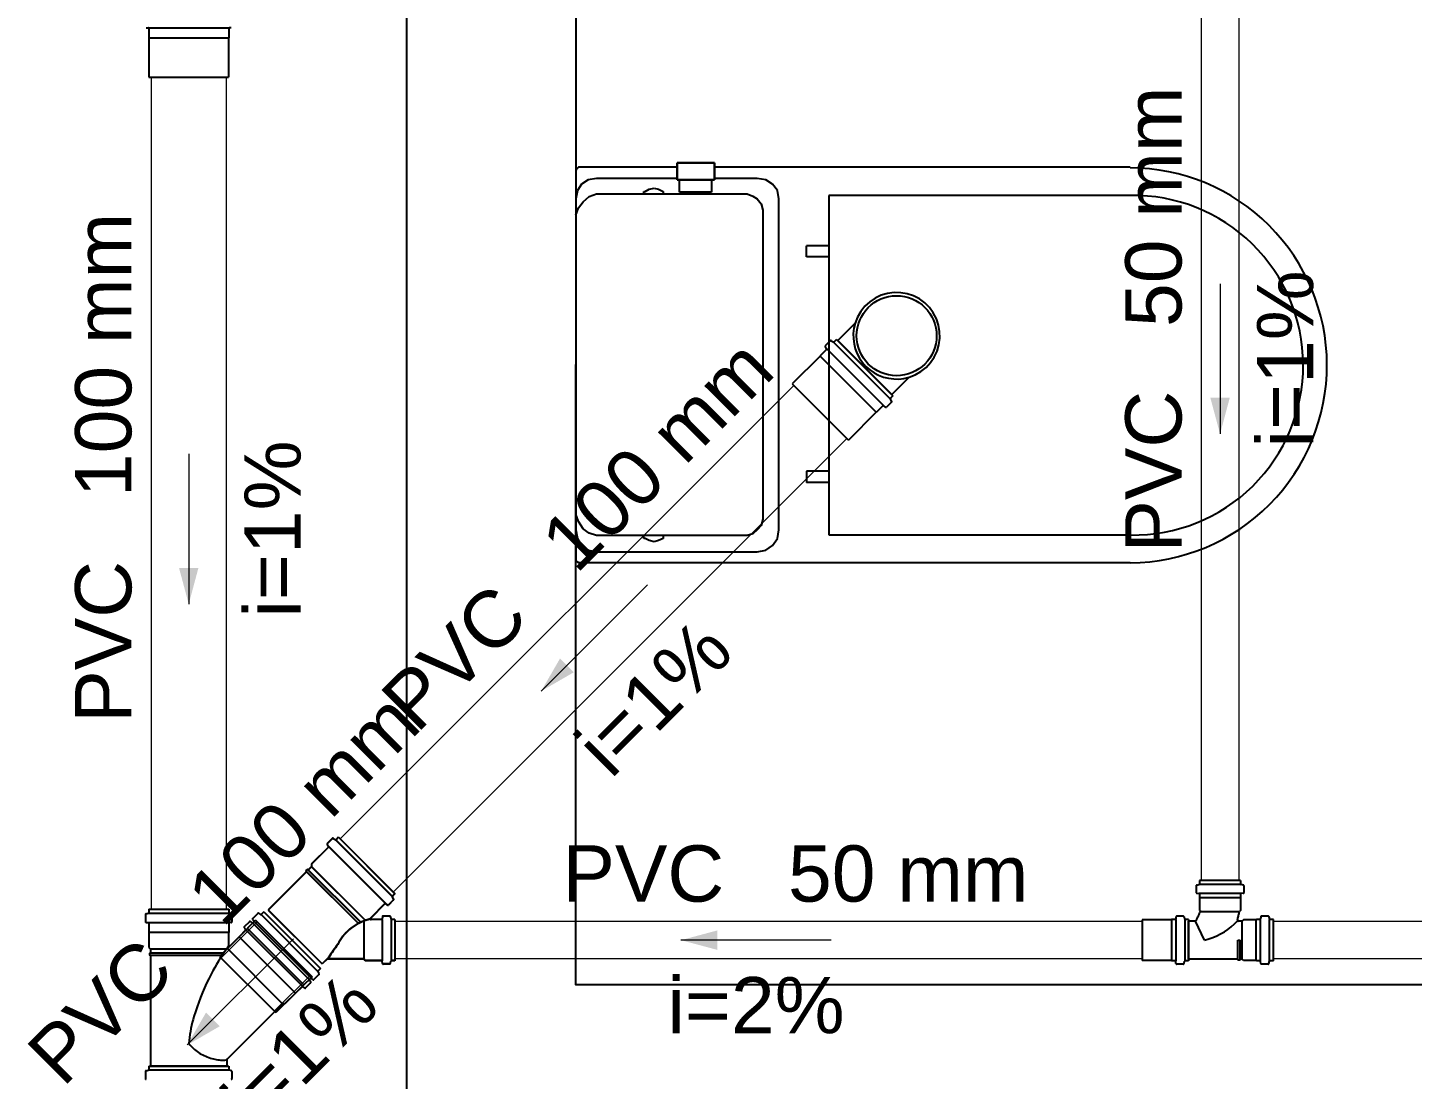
# Model space of a CAD drawing. Header units: millimetres. Extents: x -823 to -490, y -63 to 119.
# Drawn here: x -600.551 to -598.087, y 61.339 to 63.21 of the extents above; entities that cross this region are included whole.
import ezdxf

# ---------------------------------------------------------------- set-up
doc = ezdxf.new("R2010")
doc.units = ezdxf.units.MM
doc.header["$LTSCALE"] = 0.2
doc.header["$MEASUREMENT"] = 0
for name, color, linetype, lineweight in [('CV-Condutos', 1, 'Continuous', 5), ('CV-Sentido conduto', 9, 'Continuous', 5), ('CV-Textos conduto', 7, 'Continuous', 5), ('TQ-Condutos', 5, 'Continuous', 5), ('TQ-Sentido conduto', 9, 'Continuous', 5), ('TQ-Textos conduto', 7, 'Continuous', 5)]:
    doc.layers.add(name, color=color, linetype=linetype, lineweight=lineweight)
doc.layers.add('Simbolos', color=5, linetype='Continuous')
doc.layers.add('Simbolos_int', color=2, linetype='Continuous')
doc.styles.add('Arial', font='arial.ttf')

msp = doc.modelspace()

# ---------------------------------------------------------------- hatches: boundary and pattern name
at = {"layer": 'CV-Sentido conduto', "linetype": 'Continuous'}
msp.add_hatch(color=256, dxfattribs=at).paths.add_polyline_path([(-598.4294, 62.4869), (-598.4121, 62.5514), (-598.4467, 62.5514)])
at = {"layer": 'TQ-Sentido conduto', "linetype": 'Continuous'}
for points in [[(-600.2645, 62.1842), (-600.2472, 62.2487), (-600.2818, 62.2487)], [(-599.6373, 62.0294), (-599.5794, 62.0628), (-599.6039, 62.0873)], [(-599.3886, 61.5862), (-599.324, 61.5689), (-599.324, 61.6035)], [(-600.267, 61.3997), (-600.2091, 61.4331), (-600.2336, 61.4576)]]:
    msp.add_hatch(color=256, dxfattribs=at).paths.add_polyline_path(points)

# ---------------------------------------------------------------- linework, layer by layer
for p, q in [((-599.5739, 62.9594), (-599.5759, 62.9564)), ((-599.5759, 62.9564), (-599.5759, 62.9554)), ((-599.5759, 62.9554), (-599.5759, 62.9373)), ((-599.5709, 62.9614), (-599.5739, 62.9594)), ((-599.5689, 62.9614), (-599.5709, 62.9614)), ((-599.3953, 62.9614), (-599.5689, 62.9614)), ((-599.3953, 62.9694), (-599.3953, 62.9614)), ((-599.3291, 62.9694), (-599.3953, 62.9694)), ((-599.3953, 62.9614), (-599.3953, 62.9393)), ((-599.3291, 62.9614), (-599.3291, 62.9694)), ((-598.5896, 62.9614), (-599.3291, 62.9614)), ((-599.3291, 62.9393), (-599.3291, 62.9614)), ((-599.5759, 62.9373), (-599.5759, 62.6112)), ((-599.5658, 62.9313), (-599.5729, 62.9203)), ((-599.5538, 62.9393), (-599.5658, 62.9313)), ((-599.5388, 62.9413), (-599.5538, 62.9393)), ((-599.3953, 62.9413), (-599.5388, 62.9413)), ((-599.4454, 62.9223), (-599.4364, 62.9243)), ((-599.4364, 62.9243), (-599.4284, 62.9223)), ((-599.3953, 62.9393), (-599.3291, 62.9393)), ((-599.3913, 62.9173), (-599.3913, 62.9393)), ((-599.3341, 62.9393), (-599.3341, 62.9173)), ((-599.2528, 62.9413), (-599.3291, 62.9413)), ((-599.2378, 62.9393), (-599.2528, 62.9413)), ((-599.2257, 62.9313), (-599.2378, 62.9393)), ((-599.2167, 62.9203), (-599.2257, 62.9313)), ((-599.5729, 62.9203), (-599.5759, 62.9052)), ((-599.5709, 62.8892), (-599.5628, 62.9002)), ((-599.5628, 62.9002), (-599.5518, 62.9092)), ((-599.5518, 62.9092), (-599.5388, 62.9142)), ((-599.5388, 62.9142), (-599.2709, 62.9142)), ((-599.4545, 62.9183), (-599.4525, 62.9183)), ((-599.4545, 62.9173), (-599.4545, 62.9183)), ((-599.4545, 62.9142), (-599.4545, 62.9173)), ((-599.4525, 62.9183), (-599.4454, 62.9223)), ((-599.4284, 62.9223), (-599.4204, 62.9183)), ((-599.4204, 62.9183), (-599.4204, 62.9173)), ((-599.4204, 62.9173), (-599.4204, 62.9142)), ((-599.3341, 62.9173), (-599.3913, 62.9173)), ((-599.2709, 62.9142), (-599.2608, 62.9102)), ((-599.2608, 62.9102), (-599.2528, 62.9052)), ((-599.2528, 62.9052), (-599.2458, 62.8962)), ((-599.2147, 62.9052), (-599.2167, 62.9203)), ((-599.2147, 62.6112), (-599.2147, 62.9052)), ((-598.5896, 62.9112), (-599.1254, 62.9112)), ((-599.1254, 62.9112), (-599.1254, 62.3072)), ((-599.5759, 62.8761), (-599.5709, 62.8892)), ((-599.2458, 62.8962), (-599.2428, 62.8851)), ((-599.2428, 62.8851), (-599.2428, 62.6112)), ((-599.1254, 62.8219), (-599.1655, 62.8219)), ((-599.1655, 62.8019), (-599.1655, 62.8219)), ((-599.1254, 62.8019), (-599.1655, 62.8019)), ((-599.5759, 62.6112), (-599.5759, 62.2811)), ((-599.2428, 62.6112), (-599.2428, 62.3353)), ((-599.2147, 62.3163), (-599.2147, 62.6112)), ((-599.1655, 62.4206), (-599.1655, 62.4005)), ((-599.1254, 62.4206), (-599.1655, 62.4206)), ((-599.1254, 62.4005), (-599.1655, 62.4005)), ((-599.5709, 62.3313), (-599.5759, 62.3443)), ((-599.2428, 62.3353), (-599.2458, 62.3243)), ((-599.5759, 62.3163), (-599.5729, 62.3012)), ((-599.5628, 62.3183), (-599.5709, 62.3313)), ((-599.5518, 62.3102), (-599.5628, 62.3183)), ((-599.5388, 62.3062), (-599.5518, 62.3102)), ((-599.2608, 62.3092), (-599.2709, 62.3062)), ((-599.2528, 62.3163), (-599.2608, 62.3092)), ((-599.2458, 62.3243), (-599.2528, 62.3163)), ((-599.2167, 62.3012), (-599.2147, 62.3163)), ((-599.1254, 62.3072), (-598.5896, 62.3072)), ((-599.5729, 62.3012), (-599.5658, 62.2882)), ((-599.5658, 62.2882), (-599.5538, 62.2801)), ((-599.2709, 62.3062), (-599.5388, 62.3062)), ((-599.4545, 62.3022), (-599.4545, 62.3062)), ((-599.4545, 62.3012), (-599.4545, 62.3022)), ((-599.4525, 62.3012), (-599.4545, 62.3012)), ((-599.4454, 62.2972), (-599.4525, 62.3012)), ((-599.4364, 62.2952), (-599.4454, 62.2972)), ((-599.4284, 62.2972), (-599.4364, 62.2952)), ((-599.4204, 62.3012), (-599.4284, 62.2972)), ((-599.4204, 62.3062), (-599.4204, 62.3022)), ((-599.4204, 62.3022), (-599.4204, 62.3012)), ((-599.2378, 62.2801), (-599.2257, 62.2882)), ((-599.2257, 62.2882), (-599.2167, 62.3012)), ((-599.5759, 62.2811), (-599.5759, 62.2651)), ((-599.5759, 62.2651), (-599.5759, 62.2621)), ((-599.5759, 62.2621), (-599.5739, 62.2601)), ((-599.5739, 62.2601), (-599.5709, 62.2581)), ((-599.5709, 62.2581), (-599.5689, 62.2581)), ((-599.5689, 62.2581), (-598.5896, 62.2581)), ((-599.5538, 62.2801), (-599.5388, 62.2771)), ((-599.5388, 62.2771), (-599.2528, 62.2771)), ((-599.2528, 62.2771), (-599.2378, 62.2801))]:
    msp.add_line(p, q)
at = {"color": 7}
for p, q in [((-599.3953, 62.9614), (-599.3953, 62.9694)), ((-599.3953, 62.9694), (-599.3291, 62.9694)), ((-599.3953, 62.9393), (-599.3953, 62.9614)), ((-599.3291, 62.9694), (-599.3291, 62.9614)), ((-599.3291, 62.9614), (-599.3291, 62.9393)), ((-599.3291, 62.9393), (-599.3953, 62.9393)), ((-599.3913, 62.9173), (-599.3913, 62.9393)), ((-599.3913, 62.9393), (-599.3341, 62.9393)), ((-599.3341, 62.9393), (-599.3341, 62.9173)), ((-599.3341, 62.9173), (-599.3913, 62.9173))]:
    msp.add_line(p, q, dxfattribs=at)
for points in [[(-599.8769, 73.7554), (-599.8769, 56.9483)], [(-596.5628, 61.5065), (-599.5759, 61.5065), (-599.5749, 63.7159), (-596.5628, 63.7149)]]:
    msp.add_lwpolyline(points)
for centre, radius, start, end in [((-598.5906, 62.6092), 0.3514, 45, 89.7762), ((-598.5836, 62.6092), 0.3021, 45.5882, 90.9397), ((-598.5906, 62.6092), 0.3514, 0.2238, 45), ((-598.5836, 62.6092), 0.3021, 0.2367, 45.5882), ((-598.5836, 62.6092), 0.3021, 314.649, 0.2367), ((-598.5906, 62.6092), 0.3514, 315.224, 0.2238), ((-598.5836, 62.6092), 0.3021, 269.06, 314.649), ((-598.5906, 62.6092), 0.3514, 270.224, 315.224)]:
    msp.add_arc(centre, radius, start, end)
at = {"layer": 'CV-Condutos'}
for p, q in [((-598.4628, 63.5939), (-598.4628, 61.6923)), ((-598.396, 63.5939), (-598.396, 61.6923))]:
    msp.add_line(p, q, dxfattribs=at)
at = {"layer": 'CV-Sentido conduto'}
msp.add_lwpolyline([(-598.4294, 62.7541), (-598.4294, 62.4869)], dxfattribs=at)
at = {"layer": 'Simbolos'}
for p, q in [((-600.3403, 63.2099), (-600.3369, 63.2096)), ((-600.3357, 63.2082), (-600.3357, 63.1921)), ((-600.1934, 63.2082), (-600.1934, 63.1921)), ((-600.1887, 63.2099), (-600.1921, 63.2096)), ((-600.3357, 63.1921), (-600.3353, 63.1918)), ((-600.3353, 63.1918), (-600.3353, 63.1218)), ((-600.1934, 63.1921), (-600.1937, 63.1918)), ((-600.1937, 63.1918), (-600.1937, 63.1218)), ((-599.0788, 62.6839), (-599.1097, 62.653)), ((-599.123, 62.6527), (-599.1319, 62.6438)), ((-599.1213, 62.6529), (-599.1178, 62.6509)), ((-599.112, 62.6553), (-599.1162, 62.6511)), ((-599.112, 62.6553), (-599.0114, 62.5547)), ((-599.1298, 62.6375), (-599.1412, 62.6261)), ((-599.132, 62.6419), (-599.1297, 62.6393)), ((-599.1412, 62.6256), (-599.1907, 62.5762)), ((-599.1412, 62.6261), (-599.1412, 62.6256)), ((-598.9828, 62.5879), (-599.0137, 62.557)), ((-599.0114, 62.5547), (-599.0156, 62.5505)), ((-599.0292, 62.5369), (-599.0406, 62.5255)), ((-599.0247, 62.5347), (-599.0274, 62.537)), ((-599.014, 62.5437), (-599.0229, 62.5348)), ((-599.0138, 62.5454), (-599.0158, 62.5489)), ((-599.0411, 62.5255), (-599.0905, 62.476)), ((-599.0406, 62.5255), (-599.0411, 62.5255)), ((-600.009, 61.7671), (-600.018, 61.7582)), ((-600.009, 61.7666), (-600.018, 61.7577)), ((-600.0074, 61.7673), (-600.0039, 61.7653)), ((-600.0074, 61.7668), (-600.0039, 61.7648)), ((-599.9981, 61.7697), (-600.0023, 61.7655)), ((-599.9981, 61.7692), (-600.0023, 61.765)), ((-599.9981, 61.7697), (-599.8975, 61.6691)), ((-599.9981, 61.7692), (-599.8975, 61.6686)), ((-600.0159, 61.7519), (-600.046, 61.7218)), ((-600.0159, 61.7514), (-600.046, 61.7214)), ((-600.018, 61.7564), (-600.0158, 61.7537)), ((-600.018, 61.7559), (-600.0158, 61.7532)), ((-600.046, 61.7172), (-600.0518, 61.7113)), ((-600.046, 61.7167), (-600.0518, 61.7109)), ((-600.046, 61.7218), (-600.046, 61.7172)), ((-600.046, 61.7214), (-600.046, 61.7167)), ((-600.0548, 61.7083), (-600.1229, 61.6403)), ((-600.0548, 61.7078), (-600.1229, 61.6398)), ((-600.0534, 61.7126), (-600.0561, 61.7099)), ((-600.0534, 61.7122), (-600.0561, 61.7094)), ((-600.0548, 61.7083), (-600.0561, 61.7099)), ((-600.0548, 61.7078), (-600.0561, 61.7094)), ((-600.0518, 61.7113), (-600.0534, 61.7126)), ((-600.0518, 61.7109), (-600.0534, 61.7122)), ((-598.3928, 61.6923), (-598.4659, 61.6923)), ((-598.4659, 61.6923), (-598.4659, 61.6864)), ((-598.3928, 61.6923), (-598.3928, 61.6864)), ((-599.8975, 61.6691), (-599.9017, 61.6649)), ((-599.8975, 61.6686), (-599.9017, 61.6644)), ((-598.4719, 61.6828), (-598.4719, 61.6711)), ((-598.4709, 61.6841), (-598.4669, 61.6852)), ((-598.4707, 61.6698), (-598.4671, 61.6695)), ((-598.4659, 61.6681), (-598.4659, 61.6619)), ((-598.3928, 61.6681), (-598.3928, 61.6619)), ((-598.3879, 61.6841), (-598.3919, 61.6852)), ((-598.3881, 61.6698), (-598.3916, 61.6695)), ((-598.3869, 61.6828), (-598.3869, 61.6711)), ((-599.9153, 61.6513), (-599.9411, 61.6255)), ((-599.9153, 61.6508), (-599.9411, 61.625)), ((-599.9108, 61.6491), (-599.9135, 61.6514)), ((-599.9108, 61.6487), (-599.9135, 61.6509)), ((-599.9001, 61.6582), (-599.909, 61.6492)), ((-599.9001, 61.6577), (-599.909, 61.6487)), ((-599.8999, 61.6598), (-599.9019, 61.6633)), ((-599.8999, 61.6593), (-599.9019, 61.6628)), ((-598.4659, 61.6619), (-598.4657, 61.6616)), ((-598.4657, 61.6616), (-598.4657, 61.6391)), ((-598.3928, 61.6619), (-598.3931, 61.6616)), ((-598.3931, 61.6616), (-598.3931, 61.6391)), ((-600.3415, 61.6318), (-600.3415, 61.6192)), ((-600.3405, 61.6331), (-600.3366, 61.6341)), ((-600.3403, 61.6178), (-600.3369, 61.6175)), ((-600.3357, 61.6414), (-600.3357, 61.6354)), ((-600.3357, 61.6414), (-600.1934, 61.6414)), ((-600.1934, 61.6414), (-600.1934, 61.6354)), ((-600.1885, 61.6331), (-600.1924, 61.6341)), ((-600.1887, 61.6178), (-600.1921, 61.6175)), ((-600.1875, 61.6318), (-600.1875, 61.6192)), ((-600.1566, 61.619), (-600.1656, 61.6101)), ((-600.1486, 61.6187), (-600.16, 61.6073)), ((-600.155, 61.6192), (-600.1515, 61.6172)), ((-600.1508, 61.6231), (-600.1486, 61.6205)), ((-600.1418, 61.6339), (-600.1507, 61.6249)), ((-600.1457, 61.6216), (-600.1499, 61.6174)), ((-600.1457, 61.6216), (-600.0451, 61.521)), ((-600.1401, 61.6341), (-600.1367, 61.6321)), ((-600.1308, 61.6365), (-600.135, 61.6323)), ((-600.1308, 61.6365), (-600.0302, 61.5359)), ((-600.1229, 61.6403), (-600.0269, 61.5443)), ((-600.1229, 61.6398), (-600.0269, 61.5438)), ((-599.9216, 61.6232), (-599.9401, 61.6232)), ((-599.9216, 61.6227), (-599.9401, 61.6227)), ((-599.92, 61.6279), (-599.9203, 61.6244)), ((-599.92, 61.6274), (-599.9203, 61.6239)), ((-599.9069, 61.6291), (-599.9187, 61.6291)), ((-599.9069, 61.6287), (-599.9187, 61.6287)), ((-599.9056, 61.6281), (-599.9046, 61.6242)), ((-599.9056, 61.6277), (-599.9046, 61.6237)), ((-599.8975, 61.6232), (-599.9033, 61.6232)), ((-599.8975, 61.6227), (-599.9033, 61.6227)), ((-599.8975, 61.6232), (-599.8975, 61.5501)), ((-599.8975, 61.6227), (-599.8975, 61.5496)), ((-598.516, 61.6224), (-598.5682, 61.6224)), ((-598.5158, 61.6227), (-598.516, 61.6224)), ((-598.5095, 61.6227), (-598.5158, 61.6227)), ((-598.5079, 61.6274), (-598.5082, 61.6239)), ((-598.4948, 61.6287), (-598.5065, 61.6287)), ((-598.4935, 61.6277), (-598.4925, 61.6237)), ((-598.4854, 61.6227), (-598.4912, 61.6227)), ((-598.4854, 61.6227), (-598.4854, 61.5496)), ((-598.4731, 61.62), (-598.4854, 61.62)), ((-598.4569, 61.5862), (-598.4731, 61.62)), ((-598.4657, 61.6391), (-598.4644, 61.6379)), ((-598.3899, 61.62), (-598.3972, 61.62)), ((-598.3931, 61.6391), (-598.3949, 61.6374)), ((-598.3875, 61.6224), (-598.3899, 61.62)), ((-598.3651, 61.6224), (-598.3875, 61.6224)), ((-598.3648, 61.6227), (-598.3651, 61.6224)), ((-598.3585, 61.6227), (-598.3648, 61.6227)), ((-598.3569, 61.6274), (-598.3572, 61.6239)), ((-598.3438, 61.6287), (-598.3556, 61.6287)), ((-598.3426, 61.6277), (-598.3415, 61.6237)), ((-598.3344, 61.6227), (-598.3402, 61.6227)), ((-598.3344, 61.5496), (-598.3344, 61.6227)), ((-600.3357, 61.6162), (-600.3357, 61.6001)), ((-600.3357, 61.6001), (-600.3353, 61.5997)), ((-600.3353, 61.5997), (-600.3353, 61.5733)), ((-600.16, 61.6068), (-600.2095, 61.5574)), ((-600.1934, 61.6001), (-600.1937, 61.5997)), ((-600.1937, 61.5997), (-600.1937, 61.578)), ((-600.1934, 61.6162), (-600.1934, 61.6001)), ((-600.1635, 61.6038), (-600.1749, 61.5924)), ((-600.1656, 61.6083), (-600.1634, 61.6056)), ((-600.16, 61.6073), (-600.16, 61.6068)), ((-600.3353, 61.5733), (-600.3324, 61.5704)), ((-600.3324, 61.5704), (-600.3324, 61.5633)), ((-600.1749, 61.5919), (-600.1903, 61.5766)), ((-600.1749, 61.5924), (-600.1749, 61.5919)), ((-600.3324, 61.5633), (-600.3344, 61.5632)), ((-600.3344, 61.5632), (-600.3344, 61.5592)), ((-600.3324, 61.5591), (-600.3344, 61.5592)), ((-600.3324, 61.5591), (-600.3324, 61.3621)), ((-600.0184, 61.5528), (-600.0269, 61.5443)), ((-600.0184, 61.5523), (-600.0269, 61.5438)), ((-599.953, 61.5528), (-600.0184, 61.5528)), ((-599.953, 61.5523), (-600.0184, 61.5523)), ((-599.9503, 61.5501), (-599.953, 61.5528)), ((-599.9503, 61.5496), (-599.953, 61.5523)), ((-599.9216, 61.5501), (-599.9503, 61.5501)), ((-599.9216, 61.5496), (-599.9503, 61.5496)), ((-599.92, 61.5454), (-599.9203, 61.5489)), ((-599.92, 61.5449), (-599.9203, 61.5484)), ((-599.9069, 61.5442), (-599.9186, 61.5441)), ((-599.9069, 61.5437), (-599.9186, 61.5437)), ((-599.9056, 61.5451), (-599.9046, 61.5491)), ((-599.9056, 61.5447), (-599.9046, 61.5486)), ((-599.8975, 61.5501), (-599.9033, 61.5501)), ((-599.8975, 61.5496), (-599.9033, 61.5496)), ((-598.516, 61.5499), (-598.5682, 61.5499)), ((-598.5158, 61.5496), (-598.516, 61.5499)), ((-598.5095, 61.5496), (-598.5158, 61.5496)), ((-598.5079, 61.5449), (-598.5082, 61.5484)), ((-598.4948, 61.5437), (-598.5065, 61.5437)), ((-598.4935, 61.5447), (-598.4925, 61.5486)), ((-598.4854, 61.5496), (-598.4912, 61.5496)), ((-598.3977, 61.5523), (-598.4854, 61.5523)), ((-598.3977, 61.5523), (-598.3975, 61.5503)), ((-598.3936, 61.5503), (-598.3975, 61.5503)), ((-598.3934, 61.5523), (-598.3936, 61.5503)), ((-598.3899, 61.5523), (-598.3934, 61.5523)), ((-598.3875, 61.5499), (-598.3899, 61.5523)), ((-598.3651, 61.5499), (-598.3875, 61.5499)), ((-598.3648, 61.5496), (-598.3651, 61.5499)), ((-598.3585, 61.5496), (-598.3648, 61.5496)), ((-598.3569, 61.5449), (-598.3572, 61.5484)), ((-598.3438, 61.5437), (-598.3556, 61.5437)), ((-598.3426, 61.5447), (-598.3415, 61.5486)), ((-598.3344, 61.5496), (-598.3402, 61.5496)), ((-600.0451, 61.521), (-600.0493, 61.5168)), ((-600.0328, 61.5249), (-600.0418, 61.516)), ((-600.0326, 61.5266), (-600.0346, 61.53)), ((-600.0302, 61.5359), (-600.0344, 61.5317)), ((-600.0599, 61.5067), (-600.1093, 61.4572)), ((-600.0629, 61.5032), (-600.0743, 61.4918)), ((-600.0584, 61.5011), (-600.0611, 61.5033)), ((-600.0594, 61.5067), (-600.0599, 61.5067)), ((-600.048, 61.5181), (-600.0594, 61.5067)), ((-600.0477, 61.5101), (-600.0566, 61.5012)), ((-600.0475, 61.5117), (-600.0495, 61.5152)), ((-600.0436, 61.5159), (-600.0462, 61.5181)), ((-600.0976, 61.4731), (-600.196, 61.3747)), ((-600.0934, 61.4731), (-600.0976, 61.4731)), ((-600.0748, 61.4918), (-600.0934, 61.4731)), ((-600.0743, 61.4918), (-600.0748, 61.4918)), ((-600.1966, 61.3733), (-600.1966, 61.3621)), ((-600.3415, 61.3525), (-600.3415, 61.3399)), ((-600.3405, 61.3538), (-600.3366, 61.3549)), ((-600.3357, 61.3621), (-600.3357, 61.3562)), ((-600.3357, 61.3621), (-600.1934, 61.3621)), ((-600.1966, 61.3621), (-600.3324, 61.3621)), ((-600.1934, 61.3621), (-600.1934, 61.3562)), ((-600.1885, 61.3538), (-600.1924, 61.3549)), ((-600.1875, 61.3525), (-600.1875, 61.3399))]:
    msp.add_line(p, q, dxfattribs=at)
for points in [[(-600.3357, 63.2082), (-600.3357, 63.2085), (-600.3357, 63.2087), (-600.3358, 63.2089), (-600.3359, 63.2091), (-600.3361, 63.2092), (-600.3363, 63.2094), (-600.3365, 63.2095), (-600.3367, 63.2095), (-600.3369, 63.2096)], [(-600.1921, 63.2096), (-600.1924, 63.2095), (-600.1926, 63.2095), (-600.1928, 63.2094), (-600.1929, 63.2092), (-600.1931, 63.2091), (-600.1932, 63.2089), (-600.1933, 63.2087), (-600.1933, 63.2085), (-600.1934, 63.2082)], [(-598.9828, 62.5879), (-598.9718, 62.5922), (-598.9616, 62.598), (-598.9524, 62.6054), (-598.9445, 62.614), (-598.9379, 62.6238), (-598.933, 62.6345), (-598.9297, 62.6458), (-598.9281, 62.6574), (-598.9284, 62.6692), (-598.9304, 62.6808), (-598.9342, 62.6919), (-598.9396, 62.7023), (-598.9466, 62.7118), (-598.9549, 62.7201), (-598.9644, 62.7271), (-598.9748, 62.7325), (-598.9859, 62.7363), (-598.9975, 62.7383), (-599.0093, 62.7386), (-599.0209, 62.737), (-599.0322, 62.7337), (-599.0429, 62.7288), (-599.0527, 62.7222), (-599.0613, 62.7143), (-599.0687, 62.7051), (-599.0745, 62.6949), (-599.0788, 62.6839)], [(-599.0788, 62.6839), (-599.0809, 62.6749), (-599.082, 62.6658), (-599.0819, 62.6565), (-599.0807, 62.6474), (-599.0785, 62.6385), (-599.0752, 62.6298), (-599.0709, 62.6217), (-599.0656, 62.6141), (-599.0595, 62.6072), (-599.0526, 62.6011), (-599.045, 62.5958), (-599.0369, 62.5915), (-599.0282, 62.5882), (-599.0193, 62.586), (-599.0101, 62.5848), (-599.0009, 62.5847), (-598.9918, 62.5858), (-598.9828, 62.5879)], [(-599.1213, 62.6529), (-599.1215, 62.653), (-599.1217, 62.653), (-599.1219, 62.6531), (-599.1221, 62.6531), (-599.1223, 62.653), (-599.1225, 62.653), (-599.1226, 62.6529), (-599.1228, 62.6528), (-599.123, 62.6527)], [(-599.1319, 62.6438), (-599.132, 62.6436), (-599.1321, 62.6434), (-599.1322, 62.6432), (-599.1323, 62.643), (-599.1323, 62.6428), (-599.1322, 62.6425), (-599.1322, 62.6423), (-599.1321, 62.6421), (-599.132, 62.6419)], [(-599.1298, 62.6375), (-599.1297, 62.6377), (-599.1296, 62.6379), (-599.1295, 62.6381), (-599.1294, 62.6383), (-599.1294, 62.6385), (-599.1295, 62.6387), (-599.1295, 62.6389), (-599.1296, 62.6391), (-599.1297, 62.6393)], [(-599.1178, 62.6509), (-599.1177, 62.6508), (-599.1175, 62.6507), (-599.1173, 62.6507), (-599.1171, 62.6507), (-599.1169, 62.6507), (-599.1167, 62.6508), (-599.1165, 62.6509), (-599.1164, 62.651), (-599.1162, 62.6511)], [(-599.0274, 62.537), (-599.0276, 62.5371), (-599.0278, 62.5372), (-599.028, 62.5372), (-599.0282, 62.5373), (-599.0284, 62.5373), (-599.0286, 62.5372), (-599.0288, 62.5371), (-599.029, 62.537), (-599.0292, 62.5369)], [(-599.0247, 62.5347), (-599.0246, 62.5346), (-599.0244, 62.5345), (-599.0242, 62.5345), (-599.0239, 62.5344), (-599.0237, 62.5344), (-599.0235, 62.5345), (-599.0233, 62.5346), (-599.0231, 62.5347), (-599.0229, 62.5348)], [(-599.0156, 62.5505), (-599.0157, 62.5503), (-599.0158, 62.5502), (-599.0159, 62.55), (-599.016, 62.5498), (-599.016, 62.5496), (-599.016, 62.5494), (-599.016, 62.5492), (-599.0159, 62.549), (-599.0158, 62.5489)], [(-599.014, 62.5437), (-599.0139, 62.5439), (-599.0138, 62.5441), (-599.0137, 62.5442), (-599.0137, 62.5444), (-599.0136, 62.5446), (-599.0136, 62.5448), (-599.0137, 62.545), (-599.0137, 62.5452), (-599.0138, 62.5454)], [(-600.0074, 61.7673), (-600.0076, 61.7674), (-600.0078, 61.7674), (-600.008, 61.7675), (-600.0082, 61.7675), (-600.0083, 61.7675), (-600.0085, 61.7674), (-600.0087, 61.7673), (-600.0089, 61.7672), (-600.009, 61.7671)], [(-600.0074, 61.7668), (-600.0076, 61.7669), (-600.0078, 61.767), (-600.008, 61.767), (-600.0082, 61.767), (-600.0083, 61.767), (-600.0085, 61.7669), (-600.0087, 61.7668), (-600.0089, 61.7667), (-600.009, 61.7666)], [(-600.0039, 61.7653), (-600.0037, 61.7652), (-600.0036, 61.7651), (-600.0034, 61.7651), (-600.0032, 61.7651), (-600.003, 61.7651), (-600.0028, 61.7652), (-600.0026, 61.7653), (-600.0024, 61.7654), (-600.0023, 61.7655)], [(-600.0039, 61.7648), (-600.0037, 61.7647), (-600.0036, 61.7647), (-600.0034, 61.7646), (-600.0032, 61.7646), (-600.003, 61.7647), (-600.0028, 61.7647), (-600.0026, 61.7648), (-600.0024, 61.7649), (-600.0023, 61.765)], [(-600.018, 61.7582), (-600.0181, 61.758), (-600.0182, 61.7578), (-600.0183, 61.7576), (-600.0183, 61.7574), (-600.0183, 61.7572), (-600.0183, 61.7569), (-600.0183, 61.7567), (-600.0182, 61.7565), (-600.018, 61.7563)], [(-600.018, 61.7577), (-600.0181, 61.7575), (-600.0182, 61.7573), (-600.0183, 61.7571), (-600.0183, 61.7569), (-600.0183, 61.7567), (-600.0183, 61.7565), (-600.0183, 61.7563), (-600.0182, 61.7561), (-600.018, 61.7559)], [(-600.0159, 61.7519), (-600.0157, 61.7521), (-600.0156, 61.7523), (-600.0156, 61.7525), (-600.0155, 61.7527), (-600.0155, 61.7529), (-600.0155, 61.7531), (-600.0156, 61.7533), (-600.0157, 61.7535), (-600.0158, 61.7537)], [(-600.0159, 61.7514), (-600.0157, 61.7516), (-600.0156, 61.7518), (-600.0156, 61.752), (-600.0155, 61.7522), (-600.0155, 61.7524), (-600.0155, 61.7526), (-600.0156, 61.7529), (-600.0157, 61.7531), (-600.0158, 61.7532)], [(-598.4709, 61.6841), (-598.4711, 61.684), (-598.4712, 61.6839), (-598.4714, 61.6838), (-598.4715, 61.6837), (-598.4717, 61.6835), (-598.4718, 61.6834), (-598.4718, 61.6832), (-598.4719, 61.683), (-598.4719, 61.6828)], [(-598.4719, 61.6711), (-598.4719, 61.6709), (-598.4718, 61.6707), (-598.4717, 61.6705), (-598.4716, 61.6703), (-598.4714, 61.6701), (-598.4713, 61.67), (-598.4711, 61.6699), (-598.4709, 61.6698), (-598.4707, 61.6698)], [(-598.4659, 61.6681), (-598.4659, 61.6683), (-598.466, 61.6685), (-598.4661, 61.6687), (-598.4662, 61.6689), (-598.4664, 61.6691), (-598.4665, 61.6692), (-598.4667, 61.6693), (-598.4669, 61.6694), (-598.4672, 61.6694)], [(-598.4669, 61.6852), (-598.4667, 61.6852), (-598.4666, 61.6853), (-598.4664, 61.6854), (-598.4663, 61.6856), (-598.4662, 61.6857), (-598.4661, 61.6859), (-598.466, 61.6861), (-598.4659, 61.6863), (-598.4659, 61.6864)], [(-598.3928, 61.6864), (-598.3928, 61.6863), (-598.3928, 61.6861), (-598.3927, 61.6859), (-598.3926, 61.6857), (-598.3925, 61.6856), (-598.3924, 61.6854), (-598.3922, 61.6853), (-598.392, 61.6852), (-598.3919, 61.6852)], [(-598.3916, 61.6694), (-598.3918, 61.6694), (-598.392, 61.6693), (-598.3922, 61.6692), (-598.3924, 61.6691), (-598.3926, 61.6689), (-598.3927, 61.6687), (-598.3928, 61.6685), (-598.3928, 61.6683), (-598.3928, 61.6681)], [(-598.3881, 61.6698), (-598.3879, 61.6698), (-598.3877, 61.6699), (-598.3875, 61.67), (-598.3873, 61.6701), (-598.3872, 61.6703), (-598.3871, 61.6705), (-598.387, 61.6707), (-598.3869, 61.6709), (-598.3869, 61.6711)], [(-598.3869, 61.6828), (-598.3869, 61.683), (-598.387, 61.6832), (-598.387, 61.6834), (-598.3871, 61.6835), (-598.3872, 61.6837), (-598.3874, 61.6838), (-598.3875, 61.6839), (-598.3877, 61.684), (-598.3879, 61.6841)], [(-599.9135, 61.6514), (-599.9136, 61.6515), (-599.9138, 61.6516), (-599.9141, 61.6516), (-599.9143, 61.6517), (-599.9145, 61.6517), (-599.9147, 61.6516), (-599.9149, 61.6515), (-599.9151, 61.6514), (-599.9153, 61.6513)], [(-599.9135, 61.6509), (-599.9136, 61.651), (-599.9138, 61.6511), (-599.9141, 61.6512), (-599.9143, 61.6512), (-599.9145, 61.6512), (-599.9147, 61.6511), (-599.9149, 61.6511), (-599.9151, 61.651), (-599.9153, 61.6508)], [(-599.9108, 61.6491), (-599.9106, 61.649), (-599.9104, 61.6489), (-599.9102, 61.6489), (-599.91, 61.6488), (-599.9098, 61.6488), (-599.9096, 61.6489), (-599.9094, 61.649), (-599.9092, 61.6491), (-599.909, 61.6492)], [(-599.9108, 61.6487), (-599.9106, 61.6485), (-599.9104, 61.6484), (-599.9102, 61.6484), (-599.91, 61.6484), (-599.9098, 61.6484), (-599.9096, 61.6484), (-599.9094, 61.6485), (-599.9092, 61.6486), (-599.909, 61.6487)], [(-599.9017, 61.6649), (-599.9018, 61.6647), (-599.9019, 61.6646), (-599.902, 61.6644), (-599.902, 61.6642), (-599.9021, 61.664), (-599.9021, 61.6638), (-599.902, 61.6636), (-599.902, 61.6634), (-599.9019, 61.6633)], [(-599.9017, 61.6644), (-599.9018, 61.6643), (-599.9019, 61.6641), (-599.902, 61.6639), (-599.902, 61.6637), (-599.9021, 61.6635), (-599.9021, 61.6633), (-599.902, 61.6631), (-599.902, 61.663), (-599.9019, 61.6628)], [(-599.9001, 61.6582), (-599.9, 61.6583), (-599.8999, 61.6585), (-599.8998, 61.6586), (-599.8997, 61.6588), (-599.8997, 61.659), (-599.8997, 61.6592), (-599.8997, 61.6594), (-599.8998, 61.6596), (-599.8999, 61.6598)], [(-599.9001, 61.6577), (-599.9, 61.6578), (-599.8999, 61.658), (-599.8998, 61.6582), (-599.8997, 61.6584), (-599.8997, 61.6585), (-599.8997, 61.6587), (-599.8997, 61.6589), (-599.8998, 61.6591), (-599.8999, 61.6593)], [(-600.3405, 61.6331), (-600.3407, 61.633), (-600.3409, 61.6329), (-600.3411, 61.6328), (-600.3412, 61.6327), (-600.3413, 61.6325), (-600.3414, 61.6324), (-600.3415, 61.6322), (-600.3415, 61.632), (-600.3415, 61.6318)], [(-600.3415, 61.6192), (-600.3415, 61.619), (-600.3415, 61.6187), (-600.3414, 61.6185), (-600.3413, 61.6184), (-600.3411, 61.6182), (-600.3409, 61.6181), (-600.3407, 61.618), (-600.3405, 61.6179), (-600.3403, 61.6178)], [(-600.3357, 61.6162), (-600.3357, 61.6164), (-600.3357, 61.6166), (-600.3358, 61.6168), (-600.3359, 61.617), (-600.3361, 61.6172), (-600.3363, 61.6173), (-600.3365, 61.6174), (-600.3367, 61.6175), (-600.3369, 61.6175)], [(-600.3366, 61.6341), (-600.3365, 61.6342), (-600.3363, 61.6343), (-600.3361, 61.6344), (-600.336, 61.6345), (-600.3359, 61.6347), (-600.3358, 61.6349), (-600.3357, 61.6351), (-600.3357, 61.6352), (-600.3357, 61.6354)], [(-600.1934, 61.6354), (-600.1933, 61.6352), (-600.1933, 61.6351), (-600.1932, 61.6349), (-600.1931, 61.6347), (-600.193, 61.6345), (-600.1929, 61.6344), (-600.1927, 61.6343), (-600.1926, 61.6342), (-600.1924, 61.6341)], [(-600.1921, 61.6175), (-600.1924, 61.6175), (-600.1926, 61.6174), (-600.1928, 61.6173), (-600.1929, 61.6172), (-600.1931, 61.617), (-600.1932, 61.6168), (-600.1933, 61.6166), (-600.1933, 61.6164), (-600.1934, 61.6162)], [(-600.1887, 61.6178), (-600.1885, 61.6179), (-600.1883, 61.618), (-600.1881, 61.6181), (-600.1879, 61.6182), (-600.1878, 61.6184), (-600.1876, 61.6185), (-600.1876, 61.6187), (-600.1875, 61.619), (-600.1875, 61.6192)], [(-600.1875, 61.6318), (-600.1875, 61.632), (-600.1875, 61.6322), (-600.1876, 61.6324), (-600.1877, 61.6325), (-600.1878, 61.6327), (-600.188, 61.6328), (-600.1881, 61.6329), (-600.1883, 61.633), (-600.1885, 61.6331)], [(-600.155, 61.6192), (-600.1552, 61.6193), (-600.1554, 61.6194), (-600.1556, 61.6194), (-600.1558, 61.6194), (-600.1559, 61.6194), (-600.1561, 61.6193), (-600.1563, 61.6193), (-600.1565, 61.6192), (-600.1566, 61.619)], [(-600.1515, 61.6172), (-600.1513, 61.6171), (-600.1511, 61.6171), (-600.151, 61.617), (-600.1508, 61.617), (-600.1506, 61.6171), (-600.1504, 61.6171), (-600.1502, 61.6172), (-600.15, 61.6173), (-600.1499, 61.6174)], [(-600.1507, 61.6249), (-600.1508, 61.6248), (-600.1509, 61.6246), (-600.151, 61.6244), (-600.1511, 61.6242), (-600.1511, 61.6239), (-600.1511, 61.6237), (-600.151, 61.6235), (-600.1509, 61.6233), (-600.1508, 61.6231)], [(-600.1486, 61.6187), (-600.1485, 61.6189), (-600.1484, 61.619), (-600.1483, 61.6193), (-600.1483, 61.6195), (-600.1482, 61.6197), (-600.1483, 61.6199), (-600.1483, 61.6201), (-600.1484, 61.6203), (-600.1486, 61.6205)], [(-600.1402, 61.6341), (-600.1403, 61.6342), (-600.1405, 61.6342), (-600.1407, 61.6343), (-600.1409, 61.6343), (-600.1411, 61.6342), (-600.1413, 61.6342), (-600.1415, 61.6341), (-600.1416, 61.634), (-600.1418, 61.6339)], [(-600.1366, 61.6321), (-600.1365, 61.632), (-600.1363, 61.6319), (-600.1361, 61.6319), (-600.1359, 61.6319), (-600.1357, 61.6319), (-600.1355, 61.632), (-600.1353, 61.6321), (-600.1352, 61.6322), (-600.135, 61.6323)], [(-599.9411, 61.6255), (-599.9412, 61.6253), (-599.9413, 61.6252), (-599.9414, 61.625), (-599.9414, 61.6249), (-599.9415, 61.6247), (-599.9415, 61.6245), (-599.9415, 61.6243), (-599.9414, 61.6242), (-599.9414, 61.624), (-599.9413, 61.6238), (-599.9412, 61.6237), (-599.9411, 61.6236), (-599.941, 61.6235), (-599.9408, 61.6234), (-599.9407, 61.6233), (-599.9405, 61.6232), (-599.9403, 61.6232), (-599.9401, 61.6232)], [(-599.9411, 61.625), (-599.9412, 61.6249), (-599.9413, 61.6247), (-599.9414, 61.6246), (-599.9414, 61.6244), (-599.9415, 61.6242), (-599.9415, 61.624), (-599.9415, 61.6239), (-599.9414, 61.6237), (-599.9414, 61.6235), (-599.9413, 61.6234), (-599.9412, 61.6232), (-599.9411, 61.6231), (-599.941, 61.623), (-599.9408, 61.6229), (-599.9407, 61.6228), (-599.9405, 61.6228), (-599.9403, 61.6227), (-599.9401, 61.6227)], [(-599.9216, 61.6232), (-599.9214, 61.6232), (-599.9212, 61.6233), (-599.921, 61.6233), (-599.9208, 61.6235), (-599.9206, 61.6236), (-599.9205, 61.6238), (-599.9204, 61.624), (-599.9203, 61.6242), (-599.9203, 61.6244)], [(-599.9216, 61.6227), (-599.9214, 61.6227), (-599.9212, 61.6228), (-599.921, 61.6229), (-599.9208, 61.623), (-599.9206, 61.6231), (-599.9205, 61.6233), (-599.9204, 61.6235), (-599.9203, 61.6237), (-599.9203, 61.6239)], [(-599.9186, 61.6291), (-599.9189, 61.6291), (-599.9191, 61.6291), (-599.9193, 61.629), (-599.9195, 61.6289), (-599.9196, 61.6287), (-599.9198, 61.6285), (-599.9199, 61.6283), (-599.9199, 61.6281), (-599.92, 61.6279)], [(-599.9186, 61.6287), (-599.9189, 61.6286), (-599.9191, 61.6286), (-599.9193, 61.6285), (-599.9195, 61.6284), (-599.9196, 61.6282), (-599.9198, 61.6281), (-599.9199, 61.6279), (-599.9199, 61.6277), (-599.92, 61.6274)], [(-599.9056, 61.6281), (-599.9057, 61.6283), (-599.9058, 61.6285), (-599.9059, 61.6287), (-599.906, 61.6288), (-599.9062, 61.6289), (-599.9064, 61.629), (-599.9065, 61.6291), (-599.9067, 61.6291), (-599.9069, 61.6291)], [(-599.9056, 61.6277), (-599.9057, 61.6279), (-599.9058, 61.628), (-599.9059, 61.6282), (-599.906, 61.6283), (-599.9062, 61.6284), (-599.9064, 61.6285), (-599.9065, 61.6286), (-599.9067, 61.6286), (-599.9069, 61.6287)], [(-599.9046, 61.6242), (-599.9045, 61.624), (-599.9044, 61.6238), (-599.9043, 61.6237), (-599.9042, 61.6235), (-599.904, 61.6234), (-599.9039, 61.6233), (-599.9037, 61.6232), (-599.9035, 61.6232), (-599.9033, 61.6232)], [(-599.9046, 61.6237), (-599.9045, 61.6235), (-599.9044, 61.6233), (-599.9043, 61.6232), (-599.9042, 61.623), (-599.904, 61.6229), (-599.9039, 61.6228), (-599.9037, 61.6228), (-599.9035, 61.6227), (-599.9033, 61.6227)], [(-598.5095, 61.6227), (-598.5093, 61.6227), (-598.5091, 61.6228), (-598.5089, 61.6229), (-598.5087, 61.623), (-598.5085, 61.6231), (-598.5084, 61.6233), (-598.5083, 61.6235), (-598.5082, 61.6237), (-598.5082, 61.6239)], [(-598.5065, 61.6287), (-598.5068, 61.6286), (-598.507, 61.6286), (-598.5072, 61.6285), (-598.5074, 61.6284), (-598.5075, 61.6282), (-598.5077, 61.6281), (-598.5078, 61.6279), (-598.5078, 61.6277), (-598.5079, 61.6274)], [(-598.4935, 61.6277), (-598.4936, 61.6279), (-598.4937, 61.628), (-598.4938, 61.6282), (-598.4939, 61.6283), (-598.4941, 61.6284), (-598.4943, 61.6285), (-598.4944, 61.6286), (-598.4946, 61.6286), (-598.4948, 61.6287)], [(-598.4925, 61.6237), (-598.4924, 61.6235), (-598.4923, 61.6233), (-598.4922, 61.6232), (-598.4921, 61.6231), (-598.4919, 61.6229), (-598.4917, 61.6228), (-598.4916, 61.6228), (-598.4914, 61.6227), (-598.4912, 61.6227)], [(-598.4731, 61.62), (-598.4719, 61.6219), (-598.4708, 61.6238), (-598.4697, 61.6257), (-598.4687, 61.6277), (-598.4677, 61.6297), (-598.4668, 61.6317), (-598.4659, 61.6338), (-598.4652, 61.6358), (-598.4644, 61.6379)], [(-598.4569, 61.5862), (-598.4495, 61.5883), (-598.4423, 61.5908), (-598.4353, 61.5938), (-598.4284, 61.5973), (-598.4218, 61.6011), (-598.4155, 61.6054), (-598.4094, 61.61), (-598.4036, 61.615), (-598.3981, 61.6204)], [(-598.3985, 61.6217), (-598.3985, 61.6216), (-598.3986, 61.6215), (-598.3986, 61.6213), (-598.3986, 61.6212), (-598.3985, 61.6211), (-598.3985, 61.6209), (-598.3984, 61.6208), (-598.3984, 61.6207), (-598.3983, 61.6206), (-598.3982, 61.6205), (-598.3981, 61.6204), (-598.398, 61.6203), (-598.3979, 61.6202), (-598.3978, 61.6202), (-598.3976, 61.6201), (-598.3975, 61.6201), (-598.3974, 61.62), (-598.3972, 61.62)], [(-598.3985, 61.6217), (-598.398, 61.6235), (-598.3976, 61.6252), (-598.3971, 61.6269), (-598.3967, 61.6287), (-598.3963, 61.6304), (-598.3959, 61.6321), (-598.3955, 61.6339), (-598.3952, 61.6356), (-598.3949, 61.6374)], [(-598.3585, 61.6227), (-598.3583, 61.6227), (-598.3581, 61.6228), (-598.3579, 61.6229), (-598.3577, 61.623), (-598.3576, 61.6231), (-598.3574, 61.6233), (-598.3573, 61.6235), (-598.3572, 61.6237), (-598.3572, 61.6239)], [(-598.3556, 61.6287), (-598.3558, 61.6286), (-598.356, 61.6286), (-598.3562, 61.6285), (-598.3564, 61.6284), (-598.3565, 61.6282), (-598.3567, 61.6281), (-598.3568, 61.6279), (-598.3568, 61.6277), (-598.3569, 61.6274)], [(-598.3426, 61.6277), (-598.3426, 61.6279), (-598.3427, 61.628), (-598.3428, 61.6282), (-598.343, 61.6283), (-598.3431, 61.6284), (-598.3433, 61.6285), (-598.3435, 61.6286), (-598.3437, 61.6286), (-598.3438, 61.6287)], [(-598.3415, 61.6237), (-598.3414, 61.6235), (-598.3413, 61.6233), (-598.3412, 61.6232), (-598.3411, 61.6231), (-598.3409, 61.6229), (-598.3408, 61.6228), (-598.3406, 61.6228), (-598.3404, 61.6227), (-598.3402, 61.6227)], [(-600.1655, 61.6101), (-600.1657, 61.6099), (-600.1658, 61.6097), (-600.1659, 61.6095), (-600.1659, 61.6093), (-600.1659, 61.6091), (-600.1659, 61.6089), (-600.1659, 61.6087), (-600.1658, 61.6085), (-600.1656, 61.6083)], [(-600.1635, 61.6038), (-600.1633, 61.604), (-600.1632, 61.6042), (-600.1632, 61.6044), (-600.1631, 61.6046), (-600.1631, 61.6048), (-600.1631, 61.6051), (-600.1632, 61.6053), (-600.1633, 61.6055), (-600.1634, 61.6056)], [(-600.1937, 61.578), (-600.1937, 61.5777), (-600.1936, 61.5775), (-600.1935, 61.5772), (-600.1934, 61.577), (-600.1933, 61.5768), (-600.1931, 61.5766), (-600.1929, 61.5764), (-600.1927, 61.5763), (-600.1925, 61.5761), (-600.1922, 61.5761), (-600.1919, 61.576), (-600.1917, 61.576), (-600.1914, 61.576), (-600.1912, 61.5761), (-600.1909, 61.5761), (-600.1907, 61.5763), (-600.1905, 61.5764), (-600.1903, 61.5766)], [(-600.0172, 61.5531), (-600.0174, 61.5532), (-600.0175, 61.5532), (-600.0176, 61.5531), (-600.0178, 61.5531), (-600.0179, 61.5531), (-600.0181, 61.553), (-600.0182, 61.553), (-600.0183, 61.5529), (-600.0184, 61.5528)], [(-600.0172, 61.5527), (-600.0174, 61.5527), (-600.0175, 61.5527), (-600.0176, 61.5527), (-600.0178, 61.5526), (-600.0179, 61.5526), (-600.0181, 61.5525), (-600.0182, 61.5525), (-600.0183, 61.5524), (-600.0184, 61.5523)], [(-599.9203, 61.5489), (-599.9203, 61.5491), (-599.9204, 61.5493), (-599.9205, 61.5495), (-599.9206, 61.5497), (-599.9208, 61.5498), (-599.921, 61.5499), (-599.9212, 61.55), (-599.9214, 61.5501), (-599.9216, 61.5501)], [(-599.9203, 61.5484), (-599.9203, 61.5486), (-599.9204, 61.5488), (-599.9205, 61.549), (-599.9206, 61.5492), (-599.9208, 61.5493), (-599.921, 61.5495), (-599.9212, 61.5495), (-599.9214, 61.5496), (-599.9216, 61.5496)], [(-599.92, 61.5454), (-599.9199, 61.5452), (-599.9199, 61.5449), (-599.9198, 61.5448), (-599.9196, 61.5446), (-599.9195, 61.5444), (-599.9193, 61.5443), (-599.9191, 61.5442), (-599.9189, 61.5442), (-599.9186, 61.5441)], [(-599.92, 61.5449), (-599.9199, 61.5447), (-599.9199, 61.5445), (-599.9198, 61.5443), (-599.9196, 61.5441), (-599.9195, 61.544), (-599.9193, 61.5438), (-599.9191, 61.5437), (-599.9189, 61.5437), (-599.9186, 61.5437)], [(-599.9069, 61.5441), (-599.9067, 61.5442), (-599.9065, 61.5442), (-599.9064, 61.5443), (-599.9062, 61.5444), (-599.906, 61.5445), (-599.9059, 61.5446), (-599.9058, 61.5448), (-599.9057, 61.545), (-599.9056, 61.5451)], [(-599.9069, 61.5437), (-599.9067, 61.5437), (-599.9065, 61.5437), (-599.9064, 61.5438), (-599.9062, 61.5439), (-599.906, 61.544), (-599.9059, 61.5442), (-599.9058, 61.5443), (-599.9057, 61.5445), (-599.9056, 61.5447)], [(-599.9033, 61.5501), (-599.9035, 61.5501), (-599.9037, 61.55), (-599.9039, 61.55), (-599.904, 61.5499), (-599.9042, 61.5498), (-599.9043, 61.5496), (-599.9044, 61.5495), (-599.9045, 61.5493), (-599.9046, 61.5491)], [(-599.9033, 61.5496), (-599.9035, 61.5496), (-599.9037, 61.5496), (-599.9039, 61.5495), (-599.904, 61.5494), (-599.9042, 61.5493), (-599.9043, 61.5492), (-599.9044, 61.549), (-599.9045, 61.5488), (-599.9046, 61.5486)], [(-598.5082, 61.5484), (-598.5082, 61.5486), (-598.5083, 61.5488), (-598.5084, 61.549), (-598.5085, 61.5492), (-598.5087, 61.5493), (-598.5089, 61.5495), (-598.5091, 61.5496), (-598.5093, 61.5496), (-598.5095, 61.5496)], [(-598.5079, 61.5449), (-598.5078, 61.5447), (-598.5078, 61.5445), (-598.5077, 61.5443), (-598.5075, 61.5441), (-598.5074, 61.544), (-598.5072, 61.5438), (-598.507, 61.5438), (-598.5068, 61.5437), (-598.5065, 61.5437)], [(-598.4948, 61.5437), (-598.4946, 61.5437), (-598.4944, 61.5437), (-598.4943, 61.5438), (-598.4941, 61.5439), (-598.4939, 61.544), (-598.4938, 61.5442), (-598.4937, 61.5443), (-598.4936, 61.5445), (-598.4935, 61.5447)], [(-598.4912, 61.5496), (-598.4914, 61.5496), (-598.4916, 61.5496), (-598.4917, 61.5495), (-598.4919, 61.5494), (-598.4921, 61.5493), (-598.4922, 61.5491), (-598.4923, 61.549), (-598.4924, 61.5488), (-598.4925, 61.5486)], [(-598.3572, 61.5484), (-598.3572, 61.5486), (-598.3573, 61.5488), (-598.3574, 61.549), (-598.3576, 61.5492), (-598.3577, 61.5493), (-598.3579, 61.5495), (-598.3581, 61.5496), (-598.3583, 61.5496), (-598.3585, 61.5496)], [(-598.3569, 61.5449), (-598.3568, 61.5447), (-598.3568, 61.5445), (-598.3567, 61.5443), (-598.3565, 61.5441), (-598.3564, 61.544), (-598.3562, 61.5438), (-598.356, 61.5438), (-598.3558, 61.5437), (-598.3556, 61.5437)], [(-598.3438, 61.5437), (-598.3437, 61.5437), (-598.3435, 61.5437), (-598.3433, 61.5438), (-598.3431, 61.5439), (-598.343, 61.544), (-598.3428, 61.5442), (-598.3427, 61.5443), (-598.3426, 61.5445), (-598.3426, 61.5447)], [(-598.3402, 61.5496), (-598.3404, 61.5496), (-598.3406, 61.5496), (-598.3408, 61.5495), (-598.3409, 61.5494), (-598.3411, 61.5493), (-598.3412, 61.5491), (-598.3413, 61.549), (-598.3414, 61.5488), (-598.3415, 61.5486)], [(-600.0344, 61.5317), (-600.0345, 61.5315), (-600.0346, 61.5314), (-600.0347, 61.5312), (-600.0348, 61.531), (-600.0348, 61.5308), (-600.0348, 61.5306), (-600.0348, 61.5304), (-600.0347, 61.5302), (-600.0346, 61.53)], [(-600.0328, 61.5249), (-600.0327, 61.5251), (-600.0326, 61.5252), (-600.0325, 61.5254), (-600.0325, 61.5256), (-600.0324, 61.5258), (-600.0324, 61.526), (-600.0325, 61.5262), (-600.0325, 61.5264), (-600.0326, 61.5265)], [(-600.0611, 61.5033), (-600.0612, 61.5034), (-600.0614, 61.5035), (-600.0617, 61.5036), (-600.0619, 61.5036), (-600.0621, 61.5036), (-600.0623, 61.5036), (-600.0625, 61.5035), (-600.0627, 61.5034), (-600.0629, 61.5032)], [(-600.0584, 61.5011), (-600.0582, 61.501), (-600.058, 61.5009), (-600.0578, 61.5008), (-600.0576, 61.5008), (-600.0574, 61.5008), (-600.0572, 61.5008), (-600.057, 61.5009), (-600.0568, 61.501), (-600.0566, 61.5012)], [(-600.0493, 61.5168), (-600.0494, 61.5167), (-600.0495, 61.5165), (-600.0496, 61.5163), (-600.0496, 61.5161), (-600.0497, 61.5159), (-600.0497, 61.5157), (-600.0496, 61.5156), (-600.0496, 61.5154), (-600.0495, 61.5152)], [(-600.0462, 61.5181), (-600.0464, 61.5183), (-600.0466, 61.5184), (-600.0468, 61.5184), (-600.047, 61.5185), (-600.0472, 61.5184), (-600.0474, 61.5184), (-600.0477, 61.5183), (-600.0478, 61.5182), (-600.048, 61.5181)], [(-600.0477, 61.5101), (-600.0476, 61.5102), (-600.0475, 61.5104), (-600.0474, 61.5106), (-600.0473, 61.5108), (-600.0473, 61.5109), (-600.0473, 61.5111), (-600.0473, 61.5113), (-600.0474, 61.5115), (-600.0475, 61.5117)], [(-600.0436, 61.5159), (-600.0434, 61.5158), (-600.0432, 61.5157), (-600.043, 61.5156), (-600.0428, 61.5156), (-600.0425, 61.5156), (-600.0423, 61.5157), (-600.0421, 61.5158), (-600.0419, 61.5159), (-600.0418, 61.516)], [(-600.1978, 61.373), (-600.1977, 61.3731), (-600.1975, 61.3731), (-600.1974, 61.3731), (-600.1973, 61.3731), (-600.1971, 61.3732), (-600.197, 61.3732), (-600.1969, 61.3732), (-600.1968, 61.3732), (-600.1966, 61.3733)], [(-600.196, 61.3747), (-600.1962, 61.3745), (-600.1963, 61.3744), (-600.1964, 61.3743), (-600.1964, 61.3741), (-600.1965, 61.3739), (-600.1966, 61.3738), (-600.1966, 61.3736), (-600.1966, 61.3734), (-600.1966, 61.3733)], [(-600.3405, 61.3538), (-600.3407, 61.3538), (-600.3409, 61.3537), (-600.3411, 61.3536), (-600.3412, 61.3534), (-600.3413, 61.3533), (-600.3414, 61.3531), (-600.3415, 61.3529), (-600.3415, 61.3527), (-600.3415, 61.3525)], [(-600.3366, 61.3549), (-600.3365, 61.355), (-600.3363, 61.355), (-600.3361, 61.3552), (-600.336, 61.3553), (-600.3359, 61.3554), (-600.3358, 61.3556), (-600.3357, 61.3558), (-600.3357, 61.356), (-600.3357, 61.3562)], [(-600.1934, 61.3562), (-600.1933, 61.356), (-600.1933, 61.3558), (-600.1932, 61.3556), (-600.1931, 61.3554), (-600.193, 61.3553), (-600.1929, 61.3552), (-600.1927, 61.355), (-600.1925, 61.355), (-600.1924, 61.3549)], [(-600.1875, 61.3525), (-600.1875, 61.3527), (-600.1875, 61.3529), (-600.1876, 61.3531), (-600.1877, 61.3533), (-600.1878, 61.3534), (-600.188, 61.3536), (-600.1881, 61.3537), (-600.1883, 61.3538), (-600.1885, 61.3538)], [(-600.3415, 61.3399), (-600.3415, 61.3397), (-600.3415, 61.3395), (-600.3414, 61.3393), (-600.3413, 61.3391), (-600.3411, 61.3389), (-600.3409, 61.3388), (-600.3407, 61.3387), (-600.3405, 61.3386), (-600.3403, 61.3386)], [(-600.1887, 61.3386), (-600.1885, 61.3386), (-600.1883, 61.3387), (-600.1881, 61.3388), (-600.1879, 61.3389), (-600.1878, 61.3391), (-600.1876, 61.3393), (-600.1875, 61.3395), (-600.1875, 61.3397), (-600.1875, 61.3399)]]:
    msp.add_lwpolyline(points, dxfattribs=at)
at = {"layer": 'Simbolos_int'}
for p, q in [((-600.3357, 63.2095), (-600.1934, 63.2095)), ((-600.3353, 63.1918), (-600.1937, 63.1918)), ((-600.3353, 63.1218), (-600.1937, 63.1218)), ((-599.1097, 62.653), (-599.0137, 62.557)), ((-599.129, 62.6384), (-599.0283, 62.5377)), ((-599.117, 62.6504), (-599.0163, 62.5497)), ((-599.1412, 62.6256), (-599.0411, 62.5255)), ((-599.1907, 62.5762), (-599.0905, 62.476)), ((-600.015, 61.7528), (-599.9144, 61.6521)), ((-600.015, 61.7523), (-599.9144, 61.6517)), ((-600.003, 61.7648), (-599.9024, 61.6642)), ((-600.003, 61.7643), (-599.9024, 61.6637)), ((-599.9502, 61.6214), (-600.046, 61.7172)), ((-599.9502, 61.6209), (-600.046, 61.7167)), ((-599.9626, 61.6161), (-600.0548, 61.7083)), ((-599.9626, 61.6156), (-600.0548, 61.7078)), ((-599.9585, 61.618), (-600.0518, 61.7113)), ((-599.9585, 61.6176), (-600.0518, 61.7109)), ((-598.3928, 61.6854), (-598.4659, 61.6854)), ((-598.3928, 61.6693), (-598.4659, 61.6693)), ((-598.3931, 61.6616), (-598.4657, 61.6616)), ((-600.3357, 61.6344), (-600.1934, 61.6344)), ((-600.3357, 61.6174), (-600.1934, 61.6174)), ((-600.1478, 61.6195), (-600.0472, 61.5189)), ((-600.1358, 61.6316), (-600.0351, 61.5309)), ((-599.953, 61.6204), (-599.953, 61.5528)), ((-599.953, 61.6199), (-599.953, 61.5523)), ((-599.9204, 61.6232), (-599.9204, 61.5501)), ((-599.9204, 61.6227), (-599.9204, 61.5496)), ((-599.9043, 61.6232), (-599.9043, 61.5501)), ((-599.9043, 61.6227), (-599.9043, 61.5496)), ((-598.5682, 61.6224), (-598.5682, 61.5499)), ((-598.5158, 61.6227), (-598.5158, 61.5496)), ((-598.5083, 61.6227), (-598.5083, 61.5496)), ((-598.4922, 61.6227), (-598.4922, 61.5496)), ((-598.4854, 61.5523), (-598.4854, 61.62)), ((-598.3955, 61.6367), (-598.4648, 61.6367)), ((-598.3899, 61.5523), (-598.3899, 61.62)), ((-598.3651, 61.5499), (-598.3651, 61.6224)), ((-598.3573, 61.5496), (-598.3573, 61.6227)), ((-598.3412, 61.5496), (-598.3412, 61.6227)), ((-600.1937, 61.5997), (-600.3353, 61.5997)), ((-600.1626, 61.6047), (-600.062, 61.5041)), ((-600.16, 61.6068), (-600.0599, 61.5067)), ((-600.1506, 61.6167), (-600.05, 61.5161)), ((-600.1973, 61.5704), (-600.3324, 61.5704)), ((-600.0976, 61.4731), (-600.1963, 61.5718)), ((-600.0743, 61.4918), (-600.1749, 61.5924)), ((-600.0748, 61.4918), (-600.1749, 61.5919)), ((-598.3977, 61.5523), (-598.3977, 61.5862)), ((-598.3975, 61.5862), (-598.3977, 61.5862)), ((-598.3975, 61.5862), (-598.3936, 61.5862)), ((-598.3934, 61.5862), (-598.3936, 61.5862)), ((-598.3934, 61.5523), (-598.3934, 61.5862)), ((-600.2021, 61.5633), (-600.3324, 61.5633)), ((-600.205, 61.5591), (-600.3324, 61.5591)), ((-600.2095, 61.5574), (-600.1093, 61.4572)), ((-600.3357, 61.3552), (-600.1934, 61.3552))]:
    msp.add_line(p, q, dxfattribs=at)
for points in [[(-599.9414, 61.6241), (-599.9454, 61.623), (-599.9494, 61.6217), (-599.9533, 61.6202), (-599.9572, 61.6186), (-599.9609, 61.6169), (-599.9646, 61.615), (-599.9683, 61.6129), (-599.9718, 61.6107), (-599.9753, 61.6083)], [(-599.9414, 61.6236), (-599.9454, 61.6225), (-599.9494, 61.6212), (-599.9533, 61.6198), (-599.9572, 61.6182), (-599.9609, 61.6164), (-599.9646, 61.6145), (-599.9683, 61.6124), (-599.9718, 61.6102), (-599.9753, 61.6078)], [(-599.9752, 61.6083), (-599.9785, 61.6056), (-599.9816, 61.6027), (-599.9846, 61.5997), (-599.9875, 61.5965), (-599.9901, 61.5933), (-599.9927, 61.5898), (-599.995, 61.5863), (-599.9972, 61.5827), (-599.9993, 61.579)], [(-599.9752, 61.6078), (-599.9785, 61.6051), (-599.9816, 61.6022), (-599.9846, 61.5992), (-599.9875, 61.5961), (-599.9901, 61.5928), (-599.9927, 61.5894), (-599.995, 61.5858), (-599.9972, 61.5822), (-599.9993, 61.5785)], [(-600.193, 61.5765), (-600.1968, 61.571), (-600.2006, 61.5656), (-600.2043, 61.56), (-600.208, 61.5544), (-600.2115, 61.5488), (-600.2149, 61.543), (-600.2182, 61.5373), (-600.2215, 61.5315), (-600.2246, 61.5256)], [(-599.9993, 61.579), (-600.0013, 61.5761), (-600.0034, 61.5733), (-600.0054, 61.5705), (-600.0074, 61.5676), (-600.0094, 61.5647), (-600.0114, 61.5619), (-600.0133, 61.559), (-600.0153, 61.5561), (-600.0172, 61.5531)], [(-599.9993, 61.5785), (-600.0013, 61.5757), (-600.0034, 61.5728), (-600.0054, 61.57), (-600.0074, 61.5671), (-600.0094, 61.5643), (-600.0114, 61.5614), (-600.0133, 61.5585), (-600.0153, 61.5556), (-600.0172, 61.5527)], [(-600.2246, 61.5256), (-600.2288, 61.5175), (-600.2327, 61.5094), (-600.2365, 61.5011), (-600.2401, 61.4928), (-600.2435, 61.4844), (-600.2467, 61.4759), (-600.2497, 61.4674), (-600.2526, 61.4588), (-600.2552, 61.4501)], [(-600.2552, 61.4501), (-600.2567, 61.4449), (-600.2581, 61.4397), (-600.2594, 61.4344), (-600.2605, 61.4291), (-600.2615, 61.4237), (-600.2624, 61.4184), (-600.2632, 61.413), (-600.2639, 61.4076), (-600.2645, 61.4022)], [(-600.2645, 61.4022), (-600.2625, 61.4), (-600.2605, 61.3979), (-600.2584, 61.3958), (-600.2563, 61.3938), (-600.254, 61.3918), (-600.2518, 61.39), (-600.2494, 61.3882), (-600.247, 61.3864), (-600.2446, 61.3848)], [(-600.2446, 61.3848), (-600.2421, 61.3833), (-600.2395, 61.382), (-600.2369, 61.3807), (-600.2342, 61.3795), (-600.2315, 61.3784), (-600.2288, 61.3774), (-600.226, 61.3764), (-600.2232, 61.3756), (-600.2204, 61.3748)], [(-600.2204, 61.3748), (-600.218, 61.3742), (-600.2155, 61.3738), (-600.213, 61.3734), (-600.2104, 61.3731), (-600.2079, 61.3729), (-600.2054, 61.3728), (-600.2029, 61.3728), (-600.2003, 61.3729), (-600.1978, 61.373)]]:
    msp.add_lwpolyline(points, dxfattribs=at)
msp.add_circle((-599.005, 62.6617), 0.0712, dxfattribs=at)
at = {"layer": 'TQ-Condutos'}
for p, q in [((-600.3313, 63.1218), (-600.3313, 61.6414)), ((-600.1977, 63.1218), (-600.1977, 61.6414)), ((-599.1879, 62.5733), (-599.9948, 61.7664)), ((-599.0934, 62.4788), (-599.9003, 61.6719)), ((-600.2067, 61.5545), (-600.1426, 61.6186)), ((-598.5682, 61.6196), (-599.8975, 61.6196)), ((-593.5227, 61.6196), (-598.3344, 61.6196)), ((-598.5682, 61.5528), (-599.8975, 61.5528)), ((-593.5227, 61.5528), (-598.3344, 61.5528)), ((-600.1122, 61.46), (-600.0481, 61.5241))]:
    msp.add_line(p, q, dxfattribs=at)
at = {"layer": 'TQ-Sentido conduto'}
for points in [[(-600.2645, 62.4514), (-600.2645, 62.1842)], [(-599.4483, 62.2184), (-599.6373, 62.0294)], [(-600.078, 61.5887), (-600.267, 61.3997)], [(-599.1213, 61.5862), (-599.3886, 61.5862)]]:
    msp.add_lwpolyline(points, dxfattribs=at)

# ---------------------------------------------------------------- texts
at = {"layer": 'CV-Textos conduto', "char_height": 0.10021, "rotation": 90.0002, "line_spacing_factor": 0.6, "style": 'Arial'}
for s, insert, width, attachment_point in [('50 mm', (-598.4965, 62.6773), 0.855617, 7), ('i=1%', (-598.2627, 62.6205), 0.630293, 8), ('PVC', (-598.4965, 62.5637), 0.57591, 9)]:
    msp.add_mtext(s, dxfattribs=dict(at, insert=insert, width=width, attachment_point=attachment_point))
at = {"layer": 'TQ-Textos conduto', "char_height": 0.10021, "line_spacing_factor": 0.6, "style": 'Arial'}
for s, insert, width, attachment_point, rotation in [('100 mm', (-600.3651, 62.3746), 1.01128, 7, 90.0002), ('100 mm', (-599.5737, 62.2352), 1.01128, 7, 45.0001), ('i=1%', (-600.0644, 62.3178), 0.630293, 8, 90.0002), ('PVC', (-600.3651, 62.261), 0.57591, 9, 90.0002), ('PVC', (-599.654, 62.1549), 0.57591, 9, 45.0001), ('i=1%', (-599.4013, 61.9824), 0.630293, 8, 45.0001), ('100 mm', (-600.2035, 61.6054), 1.01128, 7, 45.0001), ('PVC', (-600.2838, 61.5251), 0.57591, 9, 45.0001), ('i=1%', (-600.031, 61.3527), 0.630293, 8, 45.0001)]:
    msp.add_mtext(s, dxfattribs=dict(at, insert=insert, width=width, attachment_point=attachment_point, rotation=rotation))
for s, insert, width, attachment_point in [('PVC', (-599.3117, 61.6533), 0.57591, 9), ('50 mm', (-599.1982, 61.6533), 0.855617, 7), ('i=2%', (-599.255, 61.4195), 0.630293, 8)]:
    msp.add_mtext(s, dxfattribs=dict(at, insert=insert, width=width, attachment_point=attachment_point))

doc.saveas('drawing.dxf')
